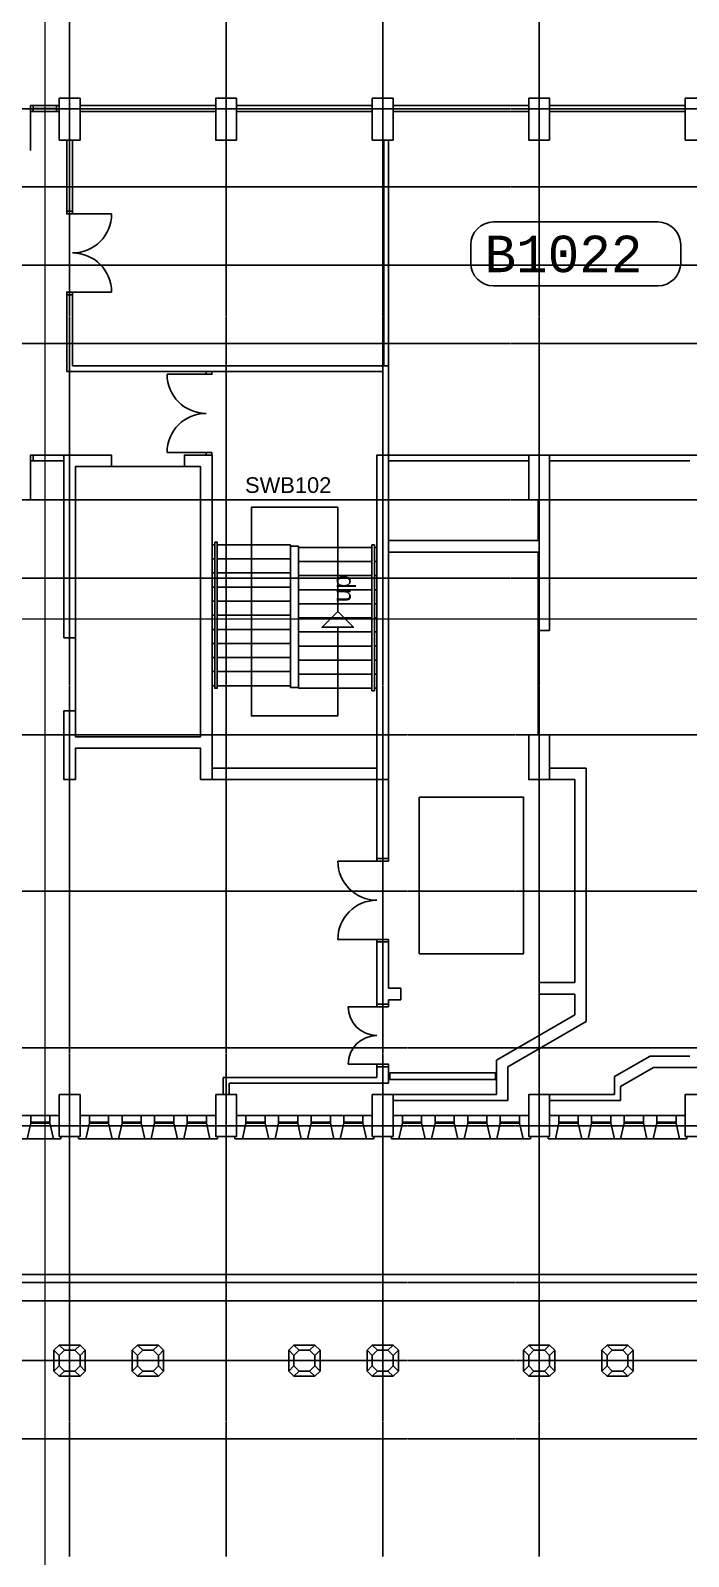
# Model space of a CAD drawing. Header units: millimetres. Extents: x -63292 to 85267, y -25390 to 107538.
# Drawn here: x -283 to 12328, y -17978 to 11276 of the extents above; entities that cross this region are included whole.
import ezdxf

# ---------------------------------------------------------------- set-up
doc = ezdxf.new("R2010")
doc.units = ezdxf.units.MM
doc.linetypes.add('PCENTRE', pattern=[50.8, 31.75, -6.35, 6.35, -6.35])
for name, color, linetype in [('BL', 8, 'Continuous'), ('Boundaries_and_building_grids', 140, 'Continuous'), ('BRICK_WALLS_P4', 1, 'Continuous'), ('COLUMNS_P5', 3, 'Continuous'), ('DR', 8, 'Continuous'), ('LIFTS AND STAIRS', 8, 'Continuous'), ('SITE', 1, 'Continuous'), ('TEXT', 2, 'Continuous'), ('WA_EXT', 7, 'Continuous'), ('WN', 4, 'Continuous')]:
    doc.layers.add(name, color=color, linetype=linetype)
doc.styles.add('arial', font='arial.ttf')
doc.styles.add('MONOTXT', font='monotxt.shx')

msp = doc.modelspace()

# ---------------------------------------------------------------- linework, layer by layer
at = {"layer": 'BL', "linetype": 'Continuous'}
for points in [[(7167, -6424), (7167, -3424), (9167, -3424), (9167, -6424), (7167, -6424)], [(6604, -8837), (8629, -8837), (8629, -8709), (6604, -8709), (6604, -8837)]]:
    msp.add_lwpolyline(points, dxfattribs=at)
at = {"layer": 'Boundaries_and_building_grids', "color": 140, "linetype": 'PCENTRE', "lineweight": -3}
for p, q in [((467, -17978), (467, 67826)), ((3467, -17978), (3467, 67826)), ((6467, -17978), (6467, 67826)), ((9467, -17978), (9467, 67826)), ((-52891, 9776), (50767, 9776)), ((-52891, 8276), (50767, 8276)), ((-52891, 6776), (50767, 6776)), ((-52891, 5276), (50767, 5276)), ((-52891, 2276), (50767, 2276)), ((-52891, 776), (50767, 776)), ((50767, -2224), (-52891, -2224)), ((50767, -5224), (-52891, -5224)), ((50767, -8224), (-52891, -8224)), ((50767, -9724), (-52891, -9724)), ((50767, -12724), (-52891, -12724)), ((50767, -14224), (-52891, -14224)), ((50767, -15724), (-52891, -15724))]:
    msp.add_line(p, q, dxfattribs=at)
at = {"layer": 'BRICK_WALLS_P4', "linetype": 'Continuous'}
for p, q in [((667, 9726), (667, 9836)), ((667, 9836), (3267, 9836)), ((667, 9726), (3267, 9726)), ((3267, 9726), (3267, 9836)), ((6267, 9836), (3667, 9836)), ((3667, 9726), (3667, 9836)), ((6267, 9726), (3667, 9726)), ((6267, 9726), (6267, 9836)), ((6667, 9836), (9267, 9836)), ((6667, 9726), (6667, 9836)), ((6667, 9726), (9267, 9726)), ((9267, 9726), (9267, 9836)), ((12267, 9836), (9667, 9836)), ((9667, 9726), (9667, 9836)), ((12267, 9726), (9667, 9726)), ((12267, 9726), (12267, 9836)), ((412, 9176), (522, 9176)), ((412, 9176), (412, 7811)), ((522, 9176), (522, 7811)), ((6487, 4846), (6487, 9176)), ((6577, 9176), (6487, 9176)), ((6577, 4846), (6577, 9176)), ((412, 7811), (522, 7811)), ((412, 6211), (522, 6211)), ((412, 4736), (412, 6211)), ((522, 6211), (522, 4846)), ((412, 4736), (6467, 4736)), ((522, 4846), (6577, 4846)), ((6467, 3136), (6467, 4736)), ((6577, 4846), (6487, 4846)), ((6577, 3026), (6577, 4846)), ((-233, 3136), (357, 3136)), ((-233, 3026), (-233, 3136)), ((-233, 3026), (357, 3026)), ((357, 3026), (357, 3136)), ((9267, 3136), (6467, 3136)), ((9267, 3026), (6577, 3026)), ((9267, 3026), (9267, 3136)), ((12577, 3136), (9667, 3136)), ((9667, 3026), (9667, 3136)), ((12357, 3026), (9667, 3026)), ((9447, 2276), (9667, 2276)), ((9447, 2276), (9447, 1496)), ((9667, 2276), (9667, -224)), ((6577, 1276), (6577, 1496)), ((9447, 1496), (6577, 1496)), ((9447, 1276), (6577, 1276)), ((9447, 1276), (9447, -224)), ((9667, -224), (9447, -224)), ((3197, -3084), (3197, -2864)), ((6357, -2864), (3197, -2864)), ((6357, -2864), (6357, -4597)), ((9667, -3084), (9667, -2864)), ((9667, -2864), (10367, -2864)), ((10367, -2864), (10367, -7724)), ((6577, -3084), (3197, -3084)), ((6577, -3084), (6577, -4597)), ((9667, -3084), (10147, -3084)), ((10147, -3084), (10147, -6977)), ((6357, -4597), (6577, -4597)), ((6357, -6197), (6357, -7390)), ((6357, -6197), (6577, -6197)), ((6577, -6197), (6577, -7084)), ((9467, -6977), (10147, -6977)), ((9467, -6977), (9467, -7197)), ((6577, -7084), (6817, -7084)), ((6577, -7304), (6817, -7304)), ((6577, -7390), (6577, -7304)), ((6817, -7304), (6817, -7084)), ((10147, -7197), (9467, -7197)), ((10147, -7197), (10147, -7597)), ((6357, -7390), (6577, -7390)), ((10147, -7597), (8647, -8463)), ((10367, -7724), (8867, -8590)), ((8647, -9124), (8647, -8463)), ((11596, -8384), (10912, -8779)), ((12357, -8384), (11596, -8384)), ((6357, -8590), (6577, -8590)), ((6357, -8590), (6357, -8794)), ((6577, -8590), (6577, -8904)), ((8867, -9234), (8867, -8590)), ((11655, -8604), (11022, -8970)), ((12867, -8604), (11655, -8604)), ((6357, -8794), (3412, -8794)), ((3412, -9124), (3412, -8794)), ((6577, -8904), (3522, -8904)), ((3522, -9124), (3522, -8904)), ((10912, -8779), (10912, -9124)), ((11022, -9234), (11022, -8970)), ((3412, -9124), (3522, -9124)), ((8647, -9124), (6667, -9124)), ((6667, -9234), (8867, -9234)), ((9667, -9234), (9667, -9124)), ((9667, -9124), (10912, -9124)), ((11022, -9234), (9667, -9234))]:
    msp.add_line(p, q, dxfattribs=at)
at = {"layer": 'COLUMNS_P5', "linetype": 'Continuous'}
for p, q in [((1267, 2916), (2667, 2916)), ((577, -364), (577, -1764))]:
    msp.add_line(p, q, dxfattribs=at)
at = {"layer": 'COLUMNS_P5'}
for p, q in [((167, -14024), (267, -13924)), ((267, -14124), (167, -14024)), ((167, -14024), (167, -14224)), ((367, -14024), (267, -13924)), ((267, -13924), (467, -13924)), ((367, -14024), (267, -14124)), ((367, -14024), (467, -14024)), ((667, -13924), (467, -13924)), ((467, -14024), (567, -14024)), ((567, -14024), (667, -13924)), ((667, -14124), (567, -14024)), ((767, -14024), (667, -13924)), ((667, -14124), (767, -14024)), ((767, -14024), (767, -14224)), ((1667, -14024), (1767, -13924)), ((1667, -14024), (1667, -14224)), ((1767, -14124), (1667, -14024)), ((1867, -14024), (1767, -13924)), ((1767, -13924), (1967, -13924)), ((1867, -14024), (1767, -14124)), ((1867, -14024), (1967, -14024)), ((2167, -13924), (1967, -13924)), ((1967, -14024), (2067, -14024)), ((2067, -14024), (2167, -13924)), ((2167, -14124), (2067, -14024)), ((2267, -14024), (2167, -13924)), ((2167, -14124), (2267, -14024)), ((2267, -14024), (2267, -14224)), ((4667, -14024), (4767, -13924)), ((4767, -14124), (4667, -14024)), ((4667, -14024), (4667, -14224)), ((4867, -14024), (4767, -13924)), ((4767, -13924), (4967, -13924)), ((4867, -14024), (4767, -14124)), ((4867, -14024), (4967, -14024)), ((5167, -13924), (4967, -13924)), ((4967, -14024), (5067, -14024)), ((5067, -14024), (5167, -13924)), ((5167, -14124), (5067, -14024)), ((5267, -14024), (5167, -13924)), ((5167, -14124), (5267, -14024)), ((5267, -14024), (5267, -14224)), ((6167, -14024), (6267, -13924)), ((6167, -14024), (6167, -14224)), ((6267, -14124), (6167, -14024)), ((6367, -14024), (6267, -13924)), ((6267, -13924), (6467, -13924)), ((6367, -14024), (6267, -14124)), ((6367, -14024), (6467, -14024)), ((6667, -13924), (6467, -13924)), ((6467, -14024), (6567, -14024)), ((6567, -14024), (6667, -13924)), ((6667, -14124), (6567, -14024)), ((6767, -14024), (6667, -13924)), ((6667, -14124), (6767, -14024)), ((6767, -14024), (6767, -14224)), ((9167, -14024), (9267, -13924)), ((9167, -14024), (9167, -14224)), ((9267, -14124), (9167, -14024)), ((9267, -13924), (9467, -13924)), ((9367, -14024), (9267, -13924)), ((9367, -14024), (9267, -14124)), ((9367, -14024), (9467, -14024)), ((9667, -13924), (9467, -13924)), ((9467, -14024), (9567, -14024)), ((9567, -14024), (9667, -13924)), ((9667, -14124), (9567, -14024)), ((9767, -14024), (9667, -13924)), ((9667, -14124), (9767, -14024)), ((9767, -14024), (9767, -14224)), ((10667, -14024), (10767, -13924)), ((10767, -14124), (10667, -14024)), ((10667, -14024), (10667, -14224)), ((10867, -14024), (10767, -13924)), ((10767, -13924), (10967, -13924)), ((10867, -14024), (10767, -14124)), ((10867, -14024), (10967, -14024)), ((11167, -13924), (10967, -13924)), ((10967, -14024), (11067, -14024)), ((11067, -14024), (11167, -13924)), ((11167, -14124), (11067, -14024)), ((11267, -14024), (11167, -13924)), ((11167, -14124), (11267, -14024)), ((11267, -14024), (11267, -14224)), ((167, -14424), (167, -14224)), ((267, -14324), (167, -14424)), ((267, -14224), (267, -14124)), ((267, -14224), (267, -14324)), ((267, -14324), (367, -14424)), ((567, -14424), (667, -14324)), ((667, -14224), (667, -14124)), ((667, -14324), (667, -14224)), ((667, -14324), (767, -14424)), ((767, -14424), (767, -14224)), ((1667, -14424), (1667, -14224)), ((1767, -14324), (1667, -14424)), ((1767, -14224), (1767, -14124)), ((1767, -14224), (1767, -14324)), ((1767, -14324), (1867, -14424)), ((2067, -14424), (2167, -14324)), ((2167, -14224), (2167, -14124)), ((2167, -14324), (2167, -14224)), ((2167, -14324), (2267, -14424)), ((2267, -14424), (2267, -14224)), ((4667, -14424), (4667, -14224)), ((4767, -14324), (4667, -14424)), ((4767, -14224), (4767, -14124)), ((4767, -14224), (4767, -14324)), ((4767, -14324), (4867, -14424)), ((5067, -14424), (5167, -14324)), ((5167, -14224), (5167, -14124)), ((5167, -14324), (5167, -14224)), ((5167, -14324), (5267, -14424)), ((5267, -14424), (5267, -14224)), ((6167, -14424), (6167, -14224)), ((6267, -14324), (6167, -14424)), ((6267, -14224), (6267, -14124)), ((6267, -14224), (6267, -14324)), ((6267, -14324), (6367, -14424)), ((6567, -14424), (6667, -14324)), ((6667, -14224), (6667, -14124)), ((6667, -14324), (6667, -14224)), ((6667, -14324), (6767, -14424)), ((6767, -14424), (6767, -14224)), ((9167, -14424), (9167, -14224)), ((9267, -14324), (9167, -14424)), ((9267, -14224), (9267, -14124)), ((9267, -14224), (9267, -14324)), ((9267, -14324), (9367, -14424)), ((9567, -14424), (9667, -14324)), ((9667, -14224), (9667, -14124)), ((9667, -14324), (9667, -14224)), ((9667, -14324), (9767, -14424)), ((9767, -14424), (9767, -14224)), ((10667, -14424), (10667, -14224)), ((10767, -14324), (10667, -14424)), ((10767, -14224), (10767, -14124)), ((10767, -14224), (10767, -14324)), ((10767, -14324), (10867, -14424)), ((11067, -14424), (11167, -14324)), ((11167, -14224), (11167, -14124)), ((11167, -14324), (11167, -14224)), ((11167, -14324), (11267, -14424)), ((11267, -14424), (11267, -14224)), ((167, -14424), (267, -14524)), ((367, -14424), (267, -14524)), ((267, -14524), (467, -14524)), ((467, -14424), (367, -14424)), ((467, -14424), (567, -14424)), ((667, -14524), (467, -14524)), ((567, -14424), (667, -14524)), ((767, -14424), (667, -14524)), ((1667, -14424), (1767, -14524)), ((1867, -14424), (1767, -14524)), ((1767, -14524), (1967, -14524)), ((1967, -14424), (1867, -14424)), ((1967, -14424), (2067, -14424)), ((2167, -14524), (1967, -14524)), ((2067, -14424), (2167, -14524)), ((2267, -14424), (2167, -14524)), ((4667, -14424), (4767, -14524)), ((4867, -14424), (4767, -14524)), ((4767, -14524), (4967, -14524)), ((4967, -14424), (4867, -14424)), ((4967, -14424), (5067, -14424)), ((5167, -14524), (4967, -14524)), ((5067, -14424), (5167, -14524)), ((5267, -14424), (5167, -14524)), ((6167, -14424), (6267, -14524)), ((6367, -14424), (6267, -14524)), ((6267, -14524), (6467, -14524)), ((6467, -14424), (6367, -14424)), ((6467, -14424), (6567, -14424)), ((6667, -14524), (6467, -14524)), ((6567, -14424), (6667, -14524)), ((6767, -14424), (6667, -14524)), ((9167, -14424), (9267, -14524)), ((9367, -14424), (9267, -14524)), ((9267, -14524), (9467, -14524)), ((9467, -14424), (9367, -14424)), ((9467, -14424), (9567, -14424)), ((9667, -14524), (9467, -14524)), ((9567, -14424), (9667, -14524)), ((9767, -14424), (9667, -14524)), ((10667, -14424), (10767, -14524)), ((10867, -14424), (10767, -14524)), ((10767, -14524), (10967, -14524)), ((10967, -14424), (10867, -14424)), ((10967, -14424), (11067, -14424)), ((11167, -14524), (10967, -14524)), ((11067, -14424), (11167, -14524)), ((11267, -14424), (11167, -14524))]:
    msp.add_line(p, q, dxfattribs=at)
at = {"layer": 'COLUMNS_P5', "linetype": 'Continuous', "lineweight": -3}
for points in [[(667, 9176), (667, 9976), (267, 9976), (267, 9176)], [(3667, 9176), (3267, 9176), (3267, 9976), (3667, 9976)], [(6267, 9176), (6667, 9176), (6667, 9976), (6267, 9976)], [(9667, 9176), (9667, 9976), (9267, 9976), (9267, 9176)], [(12767, 9176), (12767, 9476), (13067, 9476), (13067, 9976), (12267, 9976), (12267, 9176)], [(6357, -3084), (6357, 3136), (6577, 3136), (6577, -3084)], [(9667, 3136), (9267, 3136), (9267, 2276), (9667, 2276)], [(9267, -2224), (9267, -3084), (9667, -3084), (9667, -2224)], [(667, -9924), (667, -9124), (267, -9124), (267, -9924)], [(3267, -9124), (3267, -9924), (3667, -9924), (3667, -9124)], [(6267, -9124), (6667, -9124), (6667, -9924), (6267, -9924)], [(9667, -9924), (9667, -9124), (9267, -9124), (9267, -9924)], [(12667, -9924), (12667, -9124), (12267, -9124), (12267, -9924)]]:
    msp.add_lwpolyline(points, close=True, dxfattribs=at)
at = {"layer": 'COLUMNS_P5', "linetype": 'Continuous'}
for points in [[(2977, -3084), (2977, -2484), (577, -2484), (577, -3084), (357, -3084), (357, -1764), (577, -1764), (577, -2264), (2977, -2264), (2977, 2916), (2667, 2916), (2667, 3136), (3197, 3136), (3197, -3084)], [(357, -364), (357, 3136), (1267, 3136), (1267, 2916), (577, 2916), (577, -364)]]:
    msp.add_lwpolyline(points, close=True, dxfattribs=at)
at = {"layer": 'DR', "linetype": 'Continuous'}
for p, q in [((-283, 8976), (-283, 9726)), ((217, 9836), (217, 9726)), ((1272, 7761), (522, 7761)), ((522, 6261), (1272, 6261)), ((2333, 4686), (3083, 4686)), ((-283, 3026), (-283, 2276)), ((3083, 3186), (2333, 3186)), ((9447, -224), (9447, -2224)), ((5607, -4647), (6357, -4647)), ((6357, -6147), (5607, -6147)), ((5807, -7440), (6357, -7440)), ((6357, -8540), (5807, -8540))]:
    msp.add_line(p, q, dxfattribs=at)
for points in [[(-233, 9726), (-233, 9836), (-283, 9836), (-283, 9726), (-233, 9726)], [(522, 7811), (412, 7811), (412, 7761), (522, 7761), (522, 7811)], [(522, 6261), (412, 6261), (412, 6211), (522, 6211), (522, 6261)], [(3083, 4736), (3193, 4736), (3193, 4686), (3083, 4686), (3083, 4736)], [(-283, 3026), (-283, 3136), (-233, 3136), (-233, 3026), (-283, 3026)], [(3083, 3186), (3193, 3186), (3193, 3136), (3083, 3136), (3083, 3186)], [(6357, -4597), (6577, -4597), (6577, -4647), (6357, -4647), (6357, -4597)], [(6357, -6147), (6577, -6147), (6577, -6197), (6357, -6197), (6357, -6147)], [(6357, -7440), (6357, -7390), (6577, -7390), (6577, -7440), (6357, -7440)], [(6357, -8590), (6357, -8540), (6577, -8540), (6577, -8590), (6357, -8590)]]:
    msp.add_lwpolyline(points, dxfattribs=at)
for centre, radius, start, end in [((522, 7761), 750, 270, 0), ((522, 6261), 750, 0, 90), ((3083, 4686), 750, 180, 270), ((3083, 3186), 750, 90, 180), ((6357, -4647), 750, 180, 270), ((6357, -6147), 750, 90, 180), ((6357, -7440), 550, 180, 270), ((6357, -8540), 550, 90, 180)]:
    msp.add_arc(centre, radius, start, end, dxfattribs=at)
at = {"layer": 'LIFTS AND STAIRS', "linetype": 'Continuous'}
for p, q in [((3247, 1416), (3197, 1416)), ((3197, 1416), (3197, -1284)), ((4702, 1416), (3297, 1416)), ((4702, 1416), (4702, -1318)), ((4702, 1391), (4852, 1391)), ((4852, -1334), (4852, 1391)), ((6257, 1366), (4852, 1366)), ((6257, -1384), (6257, 1416)), ((6257, 1416), (6307, 1416)), ((6307, 1416), (6307, -1384)), ((6357, 1366), (6307, 1366)), ((6357, 1366), (6357, -1334)), ((3247, 1146), (3197, 1146)), ((3297, 1146), (4702, 1146)), ((6257, 1096), (4852, 1096)), ((6307, 1096), (6357, 1096)), ((3247, 876), (3197, 876)), ((3247, 606), (3197, 606)), ((3297, 876), (4702, 876)), ((4702, 606), (3297, 606)), ((4852, 826), (6257, 826)), ((6307, 826), (6357, 826)), ((3247, 336), (3197, 336)), ((3297, 336), (4702, 336)), ((6257, 556), (4852, 556)), ((6307, 556), (6357, 556)), ((3247, 66), (3197, 66)), ((4702, 66), (3297, 66)), ((4852, 286), (6257, 286)), ((6257, 16), (4852, 16)), ((6307, 286), (6357, 286)), ((6307, 16), (6357, 16)), ((3247, -204), (3197, -204)), ((3297, -204), (4702, -204)), ((4852, -254), (6257, -254)), ((6307, -254), (6357, -254)), ((3247, -474), (3197, -474)), ((4702, -474), (3297, -474)), ((6257, -524), (4852, -524)), ((6307, -524), (6357, -524)), ((3247, -744), (3197, -744)), ((3297, -744), (4702, -744)), ((4852, -794), (6257, -794)), ((6307, -794), (6357, -794)), ((3247, -1014), (3197, -1014)), ((4702, -1014), (3297, -1014)), ((6257, -1064), (4852, -1064)), ((6307, -1064), (6357, -1064)), ((3247, -1284), (3197, -1284)), ((4702, -1284), (3297, -1284)), ((4852, -1318), (4702, -1318)), ((4852, -1334), (6257, -1334)), ((6307, -1384), (6257, -1384)), ((6307, -1334), (6357, -1334))]:
    msp.add_line(p, q, dxfattribs=at)
for points in [[(5605, -165), (5605, -1865), (3950, -1865), (3950, 2135)], [(3950, 2135), (5605, 2135), (5605, 135)], [(3247, 1466), (3297, 1466), (3297, -1334), (3247, -1334), (3247, 1466)], [(5605, 135), (5905, -165), (5305, -165), (5605, 135)]]:
    msp.add_lwpolyline(points, dxfattribs=at)
at = {"layer": 'SITE', "linetype": 'Continuous', "lineweight": -3}
for p, q in [((21617, -12574), (-23683, -12574)), ((-23183, -13074), (21117, -13074))]:
    msp.add_line(p, q, dxfattribs=at)
at = {"layer": 'TEXT', "linetype": 'Continuous'}
for p, q in [((8592, 7605), (11742, 7605)), ((8155, 6818), (8155, 7168)), ((12180, 7168), (12180, 6818)), ((11742, 6380), (8592, 6380))]:
    msp.add_line(p, q, dxfattribs=at)
for centre, start, end in [((8592, 7168), 90, 180), ((11742, 7168), 0, 90), ((8592, 6818), 180, 270), ((11742, 6818), 270, 0)]:
    msp.add_arc(centre, 437, start, end, dxfattribs=at)
at = {"layer": 'WA_EXT', "linetype": 'Continuous'}
for p, q in [((-536, -9524), (-279, -9524)), ((-279, -9674), (-279, -9524)), ((89, -9524), (89, -9674)), ((89, -9524), (267, -9524)), ((267, -9924), (267, -9524)), ((846, -9524), (667, -9524)), ((846, -9674), (846, -9524)), ((1214, -9524), (1214, -9674)), ((1214, -9524), (1471, -9524)), ((1471, -9674), (1471, -9524)), ((1839, -9524), (1839, -9674)), ((1839, -9524), (2096, -9524)), ((2096, -9674), (2096, -9524)), ((2464, -9524), (2464, -9674)), ((2464, -9524), (2721, -9524)), ((2721, -9674), (2721, -9524)), ((3089, -9524), (3089, -9674)), ((3089, -9524), (3267, -9524)), ((3267, -9924), (3267, -9524)), ((3846, -9524), (3667, -9524)), ((3846, -9674), (3846, -9524)), ((4214, -9524), (4214, -9674)), ((4214, -9524), (4471, -9524)), ((4471, -9674), (4471, -9524)), ((4839, -9524), (4839, -9674)), ((4839, -9524), (5096, -9524)), ((5096, -9674), (5096, -9524)), ((5464, -9524), (5464, -9674)), ((5464, -9524), (5721, -9524)), ((5721, -9674), (5721, -9524)), ((6089, -9524), (6089, -9674)), ((6089, -9524), (6267, -9524)), ((6267, -9924), (6267, -9524)), ((6846, -9524), (6667, -9524)), ((6846, -9674), (6846, -9524)), ((7214, -9524), (7214, -9674)), ((7214, -9524), (7471, -9524)), ((7471, -9674), (7471, -9524)), ((7839, -9524), (7839, -9674)), ((7839, -9524), (8096, -9524)), ((8096, -9674), (8096, -9524)), ((8464, -9524), (8464, -9674)), ((8464, -9524), (8721, -9524)), ((8721, -9674), (8721, -9524)), ((9089, -9524), (9089, -9674)), ((9089, -9524), (9267, -9524)), ((9267, -9924), (9267, -9524)), ((9846, -9524), (9667, -9524)), ((9846, -9674), (9846, -9524)), ((10214, -9524), (10214, -9674)), ((10214, -9524), (10471, -9524)), ((10471, -9674), (10471, -9524)), ((10839, -9524), (10839, -9674)), ((10839, -9524), (11096, -9524)), ((11096, -9674), (11096, -9524)), ((11464, -9524), (11464, -9674)), ((11464, -9524), (11721, -9524)), ((11721, -9674), (11721, -9524)), ((12089, -9524), (12089, -9674)), ((12089, -9524), (12267, -9524)), ((12267, -9924), (12267, -9524)), ((-347, -9974), (-279, -9674)), ((89, -9674), (157, -9974)), ((299, -9924), (267, -9924)), ((299, -9974), (299, -9924)), ((636, -9974), (636, -9924)), ((778, -9974), (846, -9674)), ((1214, -9674), (1282, -9974)), ((1403, -9974), (1471, -9674)), ((1839, -9674), (1907, -9974)), ((2028, -9974), (2096, -9674)), ((2464, -9674), (2532, -9974)), ((2653, -9974), (2721, -9674)), ((3089, -9674), (3157, -9974)), ((3299, -9924), (3267, -9924)), ((3299, -9974), (3299, -9924)), ((3636, -9974), (3636, -9924)), ((3778, -9974), (3846, -9674)), ((4214, -9674), (4282, -9974)), ((4403, -9974), (4471, -9674)), ((4839, -9674), (4907, -9974)), ((5028, -9974), (5096, -9674)), ((5464, -9674), (5532, -9974)), ((5653, -9974), (5721, -9674)), ((6089, -9674), (6157, -9974)), ((6299, -9924), (6267, -9924)), ((6299, -9974), (6299, -9924)), ((6636, -9974), (6636, -9924)), ((6778, -9974), (6846, -9674)), ((7214, -9674), (7282, -9974)), ((7403, -9974), (7471, -9674)), ((7839, -9674), (7907, -9974)), ((8028, -9974), (8096, -9674)), ((8464, -9674), (8532, -9974)), ((8653, -9974), (8721, -9674)), ((9089, -9674), (9157, -9974)), ((9299, -9924), (9267, -9924)), ((9299, -9974), (9299, -9924)), ((9636, -9974), (9636, -9924)), ((9778, -9974), (9846, -9674)), ((10214, -9674), (10282, -9974)), ((10403, -9974), (10471, -9674)), ((10839, -9674), (10907, -9974)), ((11028, -9974), (11096, -9674)), ((11464, -9674), (11532, -9974)), ((11653, -9974), (11721, -9674)), ((12089, -9674), (12157, -9974)), ((12299, -9924), (12267, -9924)), ((12299, -9974), (12299, -9924)), ((157, -9974), (299, -9974)), ((636, -9974), (778, -9974)), ((1282, -9974), (1403, -9974)), ((1907, -9974), (2028, -9974)), ((2532, -9974), (2653, -9974)), ((3157, -9974), (3299, -9974)), ((3636, -9974), (3778, -9974)), ((4282, -9974), (4403, -9974)), ((4907, -9974), (5028, -9974)), ((5532, -9974), (5653, -9974)), ((6157, -9974), (6299, -9974)), ((6636, -9974), (6778, -9974)), ((7282, -9974), (7403, -9974)), ((7907, -9974), (8028, -9974)), ((8532, -9974), (8653, -9974)), ((9157, -9974), (9299, -9974)), ((9636, -9974), (9778, -9974)), ((10282, -9974), (10403, -9974)), ((10907, -9974), (11028, -9974)), ((11532, -9974), (11653, -9974)), ((12157, -9974), (12299, -9974))]:
    msp.add_line(p, q, dxfattribs=at)
at = {"layer": 'WA_EXT', "color": 3, "linetype": 'Continuous', "lineweight": 0}
for direction in [(0, 1), (1, 0)]:
    msp.add_xline((0, 0), direction, dxfattribs=at)
at = {"layer": 'WA_EXT', "linetype": 'Continuous'}
for points in [[(667, -9524), (667, -9924), (636, -9924)], [(3667, -9524), (3667, -9924), (3636, -9924)], [(6667, -9524), (6667, -9924), (6636, -9924)], [(9667, -9524), (9667, -9924), (9636, -9924)]]:
    msp.add_lwpolyline(points, dxfattribs=at)
at = {"layer": 'WN', "linetype": 'Continuous'}
for p, q in [((-233, 9781), (217, 9781)), ((-2154, -9524), (89, -9524)), ((-279, -9524), (89, -9524)), ((846, -9524), (3089, -9524)), ((1471, -9524), (1839, -9524)), ((2096, -9524), (2464, -9524)), ((2721, -9524), (3089, -9524)), ((3846, -9524), (6089, -9524)), ((4471, -9524), (4839, -9524)), ((5096, -9524), (5464, -9524)), ((5721, -9524), (6089, -9524)), ((6846, -9524), (9089, -9524)), ((7471, -9524), (7839, -9524)), ((8096, -9524), (8464, -9524)), ((8721, -9524), (9089, -9524)), ((9846, -9524), (12089, -9524)), ((10471, -9524), (10839, -9524)), ((11096, -9524), (11464, -9524)), ((11721, -9524), (12089, -9524)), ((89, -9654), (-279, -9654)), ((89, -9674), (-279, -9674)), ((1214, -9654), (846, -9654)), ((1214, -9674), (846, -9674)), ((1839, -9654), (1471, -9654)), ((1839, -9674), (1471, -9674)), ((2464, -9654), (2096, -9654)), ((2464, -9674), (2096, -9674)), ((3089, -9654), (2721, -9654)), ((3089, -9674), (2721, -9674)), ((4214, -9654), (3846, -9654)), ((4214, -9674), (3846, -9674)), ((4839, -9654), (4471, -9654)), ((4839, -9674), (4471, -9674)), ((5464, -9654), (5096, -9654)), ((5464, -9674), (5096, -9674)), ((6089, -9654), (5721, -9654)), ((6089, -9674), (5721, -9674)), ((7214, -9654), (6846, -9654)), ((7214, -9674), (6846, -9674)), ((7839, -9654), (7471, -9654)), ((7839, -9674), (7471, -9674)), ((8464, -9654), (8096, -9654)), ((8464, -9674), (8096, -9674)), ((9089, -9654), (8721, -9654)), ((9089, -9674), (8721, -9674)), ((10214, -9654), (9846, -9654)), ((10214, -9674), (9846, -9674)), ((10839, -9654), (10471, -9654)), ((10839, -9674), (10471, -9674)), ((11464, -9654), (11096, -9654)), ((11464, -9674), (11096, -9674)), ((12089, -9654), (11721, -9654)), ((12089, -9674), (11721, -9674)), ((157, -9974), (-2222, -9974)), ((3157, -9974), (778, -9974)), ((6157, -9974), (3778, -9974)), ((9157, -9974), (6778, -9974)), ((12157, -9974), (9778, -9974))]:
    msp.add_line(p, q, dxfattribs=at)
msp.add_lwpolyline([(-233, 9726), (267, 9726), (267, 9836), (-233, 9836)], dxfattribs=at)

# ---------------------------------------------------------------- texts
at = {"layer": 'LIFTS AND STAIRS', "linetype": 'Continuous'}
msp.add_text('up', height=347.7, rotation=90, dxfattribs=at).set_placement((5853, 317))
at = {"layer": 'TEXT', "linetype": 'Continuous'}
for s, height, style, p in [('B1022', 700, 'MONOTXT', (8417, 6643)), ('SWB102', 300, 'arial', (3829, 2411))]:
    msp.add_text(s, height=height, dxfattribs=dict(at, style=style)).set_placement(p)

doc.saveas('drawing.dxf')
